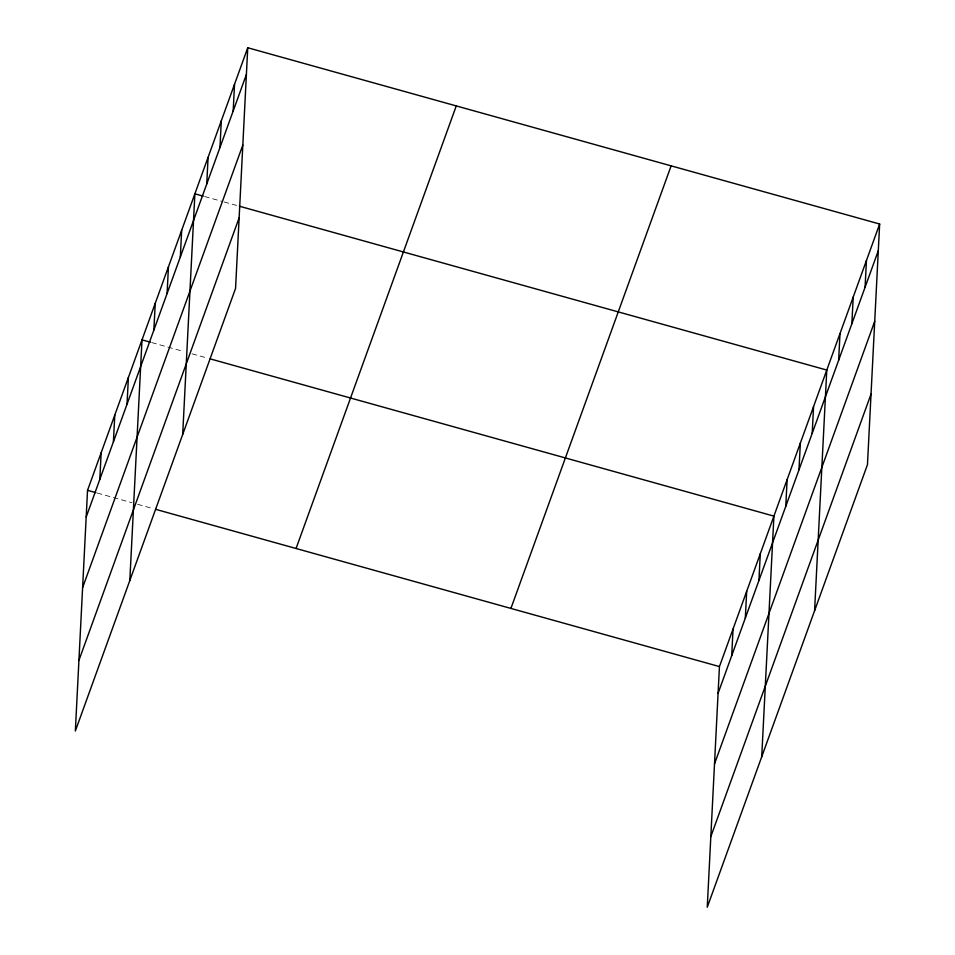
<?xml version="1.0" encoding="UTF-8"?>
<svg xmlns="http://www.w3.org/2000/svg" width="955" height="955" viewBox="0 0 955 955"><rect width="100%" height="100%" fill="white"/><g stroke="black" fill="none" stroke-linecap="round" stroke-linejoin="round"><path stroke-width="0.72" stroke-dasharray="4.78 3.58" d="M204.609 196.515L222.682 201.553M224.079 201.947L236.589 205.432M151.738 342.57L183.718 351.488M192.062 353.816L207.354 358.077M97.267 493.043L132.029 502.736M137.58 504.288L152.872 508.549"/><path stroke-width="1.43" d="M247.751 47.75L87.538 490.333L75.35 730.981L235.563 288.41L247.751 47.75L879.651 224.019L867.462 464.667L707.249 907.25L719.437 666.59L879.651 224.019M99.809 479.41L101.158 452.706M113.418 441.795L114.779 415.091M127.039 404.18L128.388 377.476M129.82 580.509L142.008 339.849L150.353 342.177M153.874 330.048L155.235 303.344M167.089 293.531L168.45 266.827M180.316 257.014L181.665 230.31M182.691 434.453L194.88 193.805L203.224 196.133M206.746 183.993L208.106 157.288M219.96 147.488L221.321 120.772M233.187 110.971L234.536 84.267M731.697 655.679L733.058 628.975M745.318 618.064L746.679 591.36M758.939 580.449L760.287 553.733M761.72 756.778L773.908 516.118L210.136 358.853M785.774 506.317L787.123 479.601M798.989 469.8L800.35 443.096M812.216 433.284L813.565 406.579M814.591 610.723L826.779 370.062L239.371 206.208M838.645 360.262L839.994 333.558M851.86 323.745L853.221 297.041M865.087 287.24L866.436 260.524M86.189 517.037L246.402 74.454M82.608 587.635L242.821 145.065M78.919 660.383L239.144 217.8M296.062 548.492L456.275 105.921M510.913 608.431L671.126 165.848M718.088 693.306L878.302 250.723M714.507 763.904L874.72 321.322M710.818 836.652L871.044 394.069M87.538 490.333L95.882 492.649M155.653 509.325L719.437 666.59"/></g></svg>
